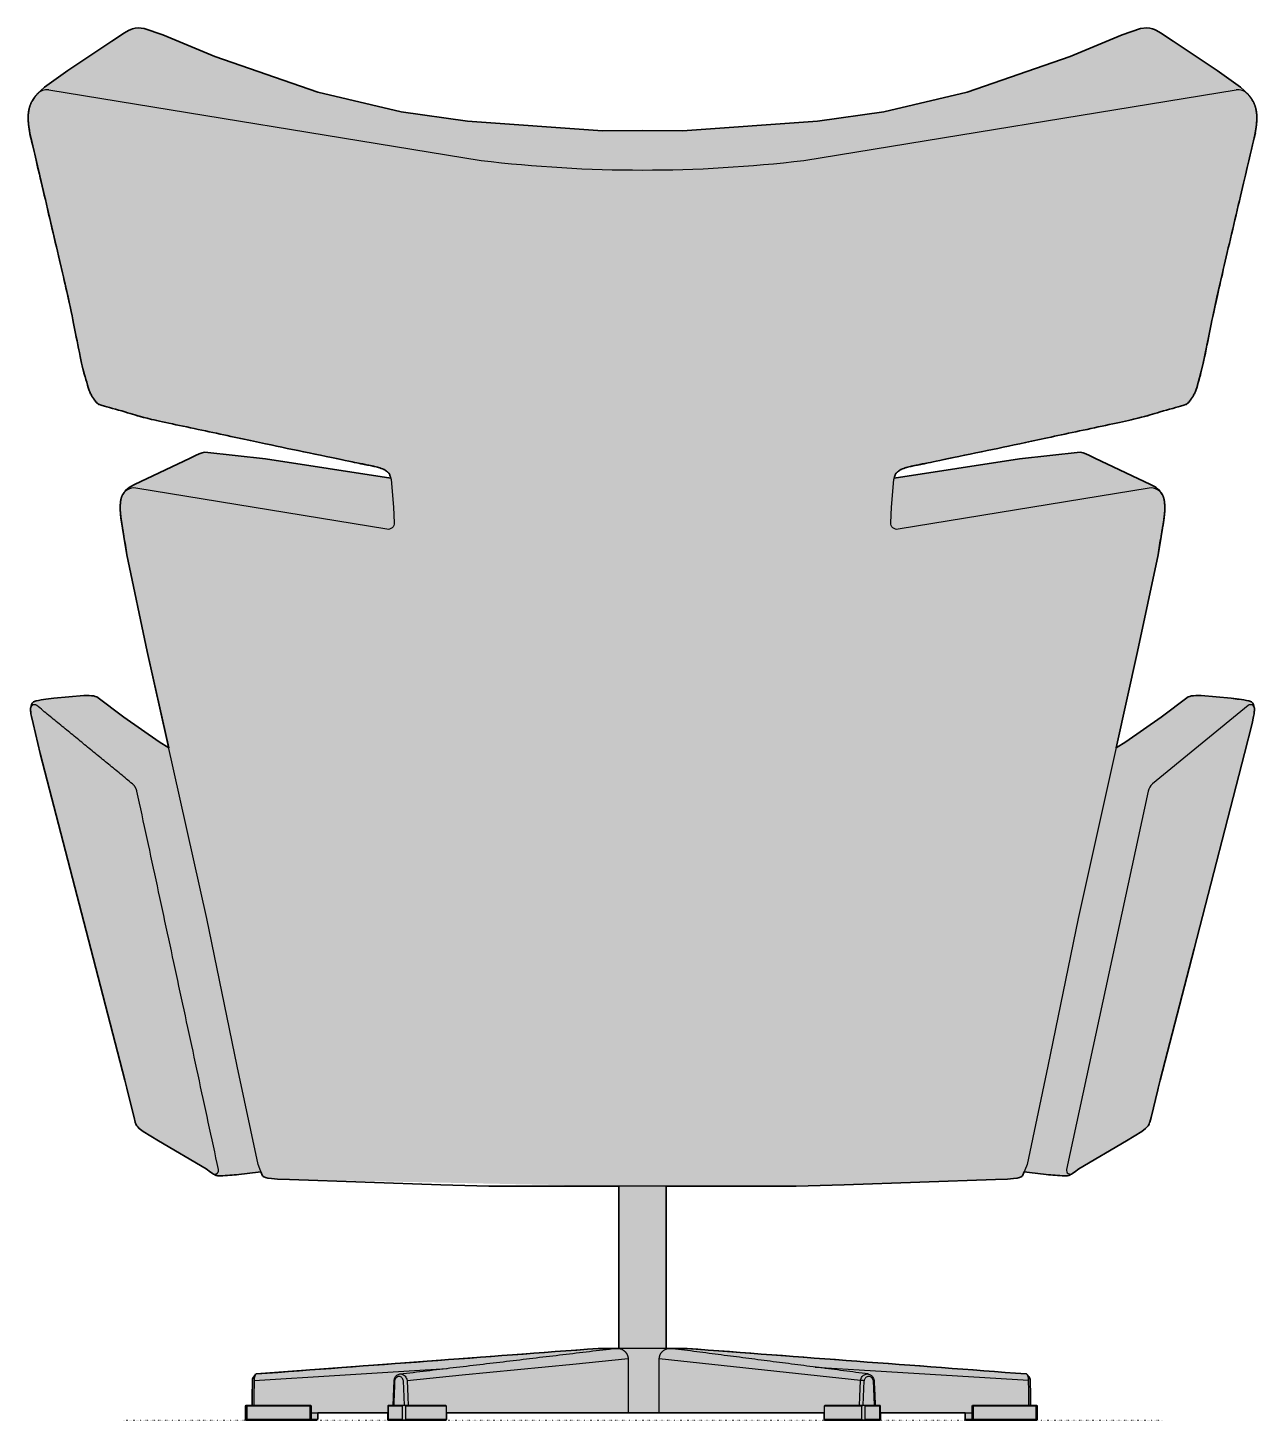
# Model space of a CAD drawing. Header units: millimetres. Extents: x -75 to 2098, y -1378 to 1089.
# Drawn here: x -75 to 887, y -1378 to -289 of the extents above; entities that cross this region are included whole.
import ezdxf

# ---------------------------------------------------------------- set-up
doc = ezdxf.new("R2010")
doc.units = ezdxf.units.MM
doc.linetypes.add('Dots', pattern=[1, 0, -1])
doc.layers.add('Blocks', color=7, linetype='Continuous')
doc.layers.add('Blocks$Fill', color=7, linetype='Continuous', true_color=0xffffff)
for name, color, linetype, lineweight, true_color in [('Blocks$Inner', 7, 'Continuous', 25, 0x007f00), ('Blocks$Outline', 7, 'Continuous', 35, 0xff3f3f), ('Groud', 7, 'Dots', 25, 0x243775)]:
    doc.layers.add(name, color=color, linetype=linetype, lineweight=lineweight, true_color=true_color)

# ---------------------------------------------------------------- blocks, each defined once
blk = doc.blocks.new('Oksen Lounge Chair Back')
at = {"layer": 'Blocks$Fill'}
blk.add_hatch(color=256, dxfattribs=at).paths.add_polyline_path([(152.1, 5.7), (152.1, 0.7), (151.4, 0), (95.9, 0), (95.5, 0.7), (95.5, 10.9), (95.9, 11.6), (100.7, 11.6), (101, 30.8), (101.1, 32), (101.3, 33), (101.7, 33.7), (101.8, 33.9), (102, 34.2), (102.2, 34.4), (103.4, 35.9), (103.4, 35.9), (103.5, 35.9), (103.5, 35.9), (103.5, 36), (103.5, 36), (103.5, 36), (103.6, 36), (103.6, 36), (103.6, 36), (103.6, 36.1), (103.6, 36.1), (103.6, 36.1), (103.7, 36.1), (103.7, 36.1), (103.7, 36.1), (103.7, 36.1), (103.7, 36.1), (103.8, 36.1), (103.8, 36.2), (103.8, 36.2), (103.8, 36.2), (103.8, 36.2), (103.8, 36.2), (103.9, 36.2), (103.9, 36.2), (103.9, 36.2), (103.9, 36.2), (103.9, 36.2), (104, 36.2), (104, 36.2), (104, 36.2), (371.3, 56.1), (385.4, 56.1), (387.1, 56.1), (387.2, 56.1), (387.4, 56.1), (387.6, 56), (387.6, 183), (129.9, 188.3), (115.9, 189), (113.1, 189.3), (111.2, 189.8), (109.8, 190.4), (109.4, 190.7), (108.8, 191.3), (107.6, 194.2), (90.3, 192.2), (83.2, 191.6), (79.7, 191.3), (77.9, 191.2), (76.1, 191.2), (75.4, 191.2), (75, 191.2), (74.6, 191.2), (74.2, 191.2), (74, 191.2), (73.8, 191.3), (73.7, 191.3), (73.5, 191.3), (73.3, 191.4), (73.1, 191.4), (73, 191.4), (72.9, 191.5), (72.8, 191.5), (72.6, 191.5), (72.5, 191.6), (72.3, 191.6), (72.1, 191.7), (71.9, 191.8), (71.7, 191.9), (71.5, 192), (71.4, 192.1), (71.2, 192.2), (70.8, 192.4), (70.5, 192.6), (69.8, 193), (64.7, 196.6), (15.4, 225.8), (12.4, 228.1), (11.2, 229.5), (10.6, 230.2), (10.1, 231), (9.7, 231.8), (9.3, 232.8), (9.2, 233.2), (8.3, 236.9), (-70.7, 545), (-71.9, 550.5), (-72.3, 552.7), (-72.5, 554.1), (-72.6, 555), (-72.6, 556.6), (-72.6, 556.9), (-72.6, 557), (-72.6, 557.1), (-72.6, 557.2), (-72.6, 557.3), (-72.5, 557.4), (-72.5, 557.5), (-72.5, 557.6), (-72.5, 557.7), (-72.2, 558.8), (-72.1, 559.1), (-72.1, 559.4), (-72, 559.6), (-71.9, 559.9), (-71.8, 560), (-71.8, 560.1), (-71.7, 560.3), (-71.7, 560.4), (-71.6, 560.5), (-71.6, 560.6), (-71.5, 560.7), (-71.4, 560.9), (-71.4, 561), (-71.3, 561.1), (-71.2, 561.1), (-71.2, 561.2), (-71.2, 561.2), (-71.1, 561.3), (-71.1, 561.3), (-71, 561.4), (-71, 561.4), (-71, 561.5), (-70.9, 561.5), (-70.9, 561.5), (-70.8, 561.6), (-70.8, 561.6), (-70.7, 561.7), (-70.7, 561.7), (-70.6, 561.8), (-70.5, 561.8), (-70.4, 561.9), (-70.4, 561.9), (-70.3, 562), (-70.2, 562), (-70.2, 562.1), (-70.1, 562.1), (-70, 562.1), (-69.9, 562.2), (-69.8, 562.2), (-69.6, 562.3), (-69.4, 562.4), (-69.3, 562.4), (-69.1, 562.5), (-68.9, 562.6), (-68.6, 562.7), (-68.2, 562.8), (-67.3, 563), (-66.3, 563.2), (-65.4, 563.4), (-64.4, 563.5), (-60.7, 564), (-30.9, 566.9), (-26.7, 566.9), (-25, 566.8), (-23.4, 566.6), (-22.7, 566.5), (-22.1, 566.3), (-20.7, 566), (0.4, 550), (27.9, 530.8), (35.5, 526.1), (2.7, 676.9), (0.4, 691.4), (-1.4, 702.3), (-1.9, 705.9), (-2.1, 707.6), (-2.3, 709.2), (-2.4, 710.8), (-2.5, 712.4), (-2.5, 713.3), (-2.5, 714.1), (-2.5, 714.9), (-2.5, 715.7), (-2.4, 716.5), (-2.4, 717.3), (-2.3, 718.1), (-2.2, 718.9), (-2.1, 719.4), (-2, 719.9), (-1.9, 720.4), (-1.8, 720.8), (-1.7, 721.3), (-1.5, 721.8), (-1.4, 722.3), (-1.2, 722.7), (-1.1, 723), (-1, 723.2), (-0.9, 723.5), (-0.8, 723.8), (-0.7, 724), (-0.5, 724.3), (-0.4, 724.6), (-0.2, 724.8), (0, 725.1), (0.2, 725.3), (0.3, 725.6), (0.5, 725.8), (0.7, 726), (1, 726.3), (1.2, 726.5), (1.4, 726.7), (1.9, 727.6), (3.1, 728.6), (4.4, 729.6), (5.7, 730.4), (8.7, 732), (52.2, 752.7), (59.4, 756), (61.5, 756.8), (62.6, 757.1), (63.8, 757.4), (111.2, 752.2), (209.2, 737), (208.2, 740.1), (207.6, 740.9), (206.6, 741.9), (204.7, 743.3), (202.6, 744.4), (197.1, 746), (190.2, 747.4), (20.7, 783.3), (-19.1, 794.6), (-21.3, 796.5), (-24.6, 800.8), (-27.3, 806.8), (-32.4, 825.6), (-43.2, 878.7), (-72.8, 1004.9), (-73.5, 1008.9), (-73.8, 1010.9), (-74.1, 1012.9), (-74.3, 1014.9), (-74.4, 1015.9), (-74.5, 1016.9), (-74.5, 1017.9), (-74.5, 1018.9), (-74.5, 1019.9), (-74.4, 1020.9), (-74.4, 1021.9), (-74.3, 1022.8), (-74.2, 1023.7), (-74, 1024.6), (-73.9, 1025.1), (-73.8, 1025.5), (-73.7, 1026), (-73.6, 1026.5), (-73.5, 1026.9), (-73.4, 1027.4), (-73.2, 1027.8), (-73.1, 1028.2), (-72.9, 1028.8), (-72.6, 1029.4), (-72.4, 1030), (-72.1, 1030.6), (-71.9, 1031.1), (-71.6, 1031.7), (-71.3, 1032.2), (-71, 1032.8), (-70.6, 1033.4), (-70.2, 1034), (-69.8, 1034.6), (-69.3, 1035.2), (-68.9, 1035.7), (-68.5, 1036.3), (-68, 1036.8), (-67.5, 1037.3), (-67.1, 1037.8), (-66.9, 1037.9), (-66.8, 1038.1), (-66.6, 1038.2), (-64.8, 1040), (-61.6, 1042.8), (-43.5, 1055.8), (-9, 1078.9), (0.9, 1085.4), (3.9, 1087.1), (5.7, 1088), (7.1, 1088.5), (8.2, 1088.9), (9.3, 1089.1), (11.5, 1089.3), (16.3, 1088.7), (30.8, 1083.9), (71.5, 1067), (152.2, 1038.9), (217.4, 1023.6), (269.2, 1016.2), (374.7, 1008.7), (406.1, 1009), (437.5, 1008.7), (542.9, 1016.2), (594.8, 1023.6), (660, 1038.9), (740.6, 1067), (781.4, 1083.9), (795.8, 1088.7), (800.7, 1089.3), (802.9, 1089.1), (804, 1088.9), (805.1, 1088.5), (806.5, 1088), (808.3, 1087.1), (811.2, 1085.4), (821.2, 1078.9), (855.7, 1055.8), (873.8, 1042.8), (877, 1040), (878.8, 1038.2), (879, 1038.1), (879.1, 1037.9), (879.3, 1037.8), (879.7, 1037.3), (880.2, 1036.8), (880.6, 1036.3), (881.1, 1035.7), (881.5, 1035.2), (882, 1034.6), (882.4, 1034), (882.8, 1033.4), (883.1, 1032.8), (883.5, 1032.2), (883.8, 1031.7), (884, 1031.1), (884.3, 1030.6), (884.6, 1030), (884.8, 1029.4), (885.1, 1028.8), (885.3, 1028.2), (885.4, 1027.8), (885.6, 1027.4), (885.7, 1026.9), (885.8, 1026.5), (885.9, 1026), (886, 1025.5), (886.1, 1025.1), (886.2, 1024.6), (886.4, 1023.7), (886.5, 1022.8), (886.6, 1021.9), (886.6, 1020.9), (886.7, 1019.9), (886.7, 1018.9), (886.7, 1017.9), (886.6, 1016.9), (886.6, 1015.9), (886.5, 1014.9), (886.3, 1012.9), (886, 1010.9), (885, 1004.9), (855.4, 878.7), (844.5, 825.6), (839.5, 806.8), (836.8, 800.8), (833.5, 796.5), (831.3, 794.6), (791.5, 783.3), (698, 763.2), (615.1, 746), (609.6, 744.4), (607.5, 743.3), (605.6, 741.9), (604.6, 740.9), (604, 740.1), (603, 737), (701, 752.2), (748.4, 757.4), (749.6, 757.1), (750.7, 756.8), (752.8, 756), (755.7, 754.7), (803.5, 732), (806.5, 730.4), (807.8, 729.6), (809.1, 728.6), (810.3, 727.6), (810.8, 726.7), (811, 726.5), (811.2, 726.3), (811.4, 726), (811.6, 725.8), (811.8, 725.6), (812, 725.3), (812.2, 725.1), (812.4, 724.8), (812.5, 724.6), (812.7, 724.3), (812.8, 724), (813, 723.8), (813.1, 723.5), (813.2, 723.2), (813.3, 723), (813.4, 722.7), (813.6, 722.3), (813.7, 721.8), (813.9, 721.3), (814, 720.8), (814.1, 720.4), (814.2, 719.9), (814.3, 719.4), (814.3, 718.9), (814.5, 718.1), (814.5, 717.3), (814.6, 716.5), (814.7, 715.7), (814.7, 714.9), (814.7, 714.1), (814.7, 713.3), (814.7, 712.4), (814.6, 710.8), (814.5, 709.2), (814.3, 707.6), (814.1, 705.9), (813.6, 702.3), (811.8, 691.4), (809.5, 676.9), (793.4, 601.3), (776.7, 526.1), (784.3, 530.8), (811.8, 550), (832.9, 566), (834.2, 566.3), (834.9, 566.5), (835.6, 566.6), (837.1, 566.8), (838.9, 566.9), (843.1, 566.9), (866.5, 564.8), (872.9, 564), (876.6, 563.5), (877.6, 563.4), (878.5, 563.2), (879.5, 563), (880.4, 562.8), (880.8, 562.7), (881.1, 562.6), (881.3, 562.5), (881.5, 562.4), (881.6, 562.4), (881.8, 562.3), (882, 562.2), (882.1, 562.2), (882.2, 562.1), (882.3, 562.1), (882.3, 562.1), (882.4, 562), (882.5, 562), (882.6, 561.9), (882.6, 561.9), (882.7, 561.8), (882.8, 561.8), (882.8, 561.7), (882.9, 561.7), (883, 561.6), (883, 561.6), (883.1, 561.5), (883.1, 561.5), (883.1, 561.5), (883.2, 561.4), (883.2, 561.4), (883.3, 561.3), (883.3, 561.3), (883.4, 561.2), (883.4, 561.2), (883.4, 561.1), (883.5, 561.1), (883.5, 561), (883.6, 560.9), (883.7, 560.7), (883.7, 560.6), (883.8, 560.5), (883.9, 560.4), (883.9, 560.3), (884, 560.1), (884, 560), (884.1, 559.9), (884.2, 559.6), (884.2, 559.4), (884.3, 559.1), (884.4, 558.8), (884.6, 557.7), (884.7, 557.6), (884.7, 557.5), (884.7, 557.4), (884.7, 557.3), (884.8, 557.2), (884.8, 557.1), (884.8, 557), (884.8, 556.9), (884.8, 556.5), (884.8, 556.1), (884.8, 555.7), (884.7, 555.3), (884.7, 554.7), (884.6, 554), (884.5, 552.7), (884.1, 550.5), (882.9, 545), (877.1, 521.7), (803, 233.2), (802.8, 232.8), (802.5, 231.8), (802.1, 231), (801.6, 230.2), (801, 229.5), (799.7, 228.1), (796.7, 225.8), (784.8, 218.6), (747.5, 196.6), (742.4, 193), (741.7, 192.6), (741.4, 192.4), (741, 192.2), (740.8, 192.1), (740.6, 192), (740.5, 191.9), (740.3, 191.8), (740.1, 191.7), (739.9, 191.6), (739.7, 191.6), (739.5, 191.5), (739.4, 191.5), (739.3, 191.5), (739.2, 191.4), (739.1, 191.4), (738.9, 191.4), (738.7, 191.3), (738.5, 191.3), (738.3, 191.3), (738.1, 191.2), (738, 191.2), (737.6, 191.2), (737.2, 191.2), (736.8, 191.2), (736.1, 191.2), (734.3, 191.2), (732.5, 191.3), (729, 191.6), (721.9, 192.2), (704.6, 194.2), (703.4, 191.3), (702.8, 190.7), (702.4, 190.4), (701, 189.8), (699.1, 189.3), (696.3, 189), (691.6, 188.7), (563.9, 184.2), (424.6, 183), (424.6, 56.1), (426.8, 56.1), (429, 56.1), (429, 56.1), (441, 56.1), (706.3, 36.2), (706.4, 36.2), (706.4, 36.2), (706.4, 36.2), (706.4, 36.2), (706.4, 36.2), (706.4, 36.2), (706.5, 36.2), (706.5, 36.2), (706.5, 36.2), (706.5, 36.2), (706.5, 36.2), (706.5, 36.2), (706.5, 36.2), (706.5, 36.2), (706.5, 36.2), (706.6, 36.2), (706.6, 36.2), (706.6, 36.2), (706.6, 36.1), (706.6, 36.1), (706.7, 36.1), (706.7, 36.1), (706.7, 36.1), (706.7, 36.1), (706.7, 36.1), (706.8, 36), (706.8, 36), (706.8, 36), (706.9, 36), (706.9, 35.9), (706.9, 35.9), (706.9, 35.9), (707, 35.8), (707, 35.8), (708.6, 34), (708.6, 33.9), (708.6, 33.9), (708.6, 33.9), (708.7, 33.8), (708.7, 33.8), (708.7, 33.7), (708.7, 33.7), (708.8, 33.7), (708.8, 33.6), (708.8, 33.6), (708.8, 33.5), (708.9, 33.5), (708.9, 33.3), (708.9, 33.2), (709, 33.1), (709, 33), (709.1, 32.8), (709.1, 32.7), (709.2, 32.5), (709.2, 32.3), (709.2, 32.1), (709.3, 31.8), (709.3, 31.6), (709.4, 31.3), (709.4, 30.8), (709.6, 18.3), (709.7, 11.6), (714.5, 11.6), (714.9, 10.9), (714.9, 0.7), (714.5, 0), (659, 0), (658.4, 0.7), (658.4, 5.7), (592.2, 5.7), (592.2, 0.7), (592, 0), (548.7, 0), (548.1, 0.7), (548.1, 5.7), (419.2, 5.8), (394.8, 5.8), (252.8, 5.7), (252.8, 0.7), (252.2, 0), (207.1, 0), (206.9, 0.7), (206.9, 5.7)], flags=0)
at = {"layer": 'Blocks$Inner'}
for p, q in [((280, 985.3), (-58.3, 1040.6)), ((870.5, 1040.6), (532.2, 985.3)), ((206.1, 697), (9.8, 729.2)), ((802.4, 729.2), (606.1, 697)), ((879.9, 559.1), (805.1, 497.8)), ((801.6, 492.1), (737.8, 196.1)), ((424.6, 183), (424.6, 56.1)), ((147.3, 10.9), (96.8, 10.9)), ((207.4, 0.7), (207.4, 10.9)), ((218.1, 10.9), (218.1, 0.7)), ((220.9, 0.7), (220.9, 10.9)), ((577.6, 0.7), (577.6, 10.9)), ((580.4, 0.7), (580.4, 10.9)), ((713.7, 10.9), (663.5, 10.9)), ((96.8, 0.7), (152.1, 0.7)), ((658.4, 0.7), (713.7, 0.7))]:
    blk.add_line(p, q, dxfattribs=at)
for points in [[(879.7, 1037.3), (877, 1040), (873.8, 1042.8), (855.7, 1055.8), (821.2, 1078.9), (811.2, 1085.4), (808.3, 1087.1), (806.5, 1088), (805.1, 1088.5), (804, 1088.9), (802.9, 1089.1), (800.7, 1089.3), (795.8, 1088.7), (781.4, 1083.9), (740.6, 1067), (660, 1038.9), (594.8, 1023.6), (542.9, 1016.2), (437.5, 1008.7), (406.1, 1009), (374.7, 1008.7), (269.2, 1016.2), (217.4, 1023.6), (152.2, 1038.9), (71.5, 1067), (30.8, 1083.9), (16.3, 1088.7), (11.5, 1089.3), (9.3, 1089.1), (8.2, 1088.9), (7.1, 1088.5), (5.7, 1088), (3.9, 1087.1), (0.9, 1085.4), (-9, 1078.9), (-43.5, 1055.8), (-61.6, 1042.8), (-64.8, 1040), (-67.5, 1037.3)], [(-72.8, 1004.9), (-43.2, 878.7), (-32.4, 825.6), (-27.3, 806.8), (-24.6, 800.8), (-21.3, 796.5), (-19.1, 794.6), (20.7, 783.3), (114.2, 763.2), (186.4, 748.2), (186.7, 748.2), (190.2, 747.4), (197.1, 746), (202.6, 744.4), (204.7, 743.3), (206.6, 741.9), (207.6, 740.9), (208.2, 740.1), (209.5, 736), (211.3, 714.4), (211.9, 702.1)], [(600.3, 702.1), (600.8, 714.4), (602.7, 736), (604, 740.1), (604.6, 740.9), (605.6, 741.9), (607.5, 743.3), (609.6, 744.4), (615.1, 746), (622, 747.4), (625.5, 748.2), (625.8, 748.2), (698, 763.2), (791.5, 783.3), (831.3, 794.6), (833.5, 796.5), (836.8, 800.8), (839.5, 806.8), (844.5, 825.6), (855.4, 878.7), (885, 1004.9)], [(209.3, 737), (111.2, 752.2), (63.8, 757.4), (62.6, 757.1), (61.5, 756.8), (59.4, 756), (56.5, 754.7), (52.8, 752.9), (52.2, 752.7), (8.7, 732), (5.7, 730.4), (4.4, 729.6), (3.1, 728.6), (1.9, 727.6), (1.4, 726.7)], [(602.9, 737), (701, 752.2), (748.4, 757.4), (749.6, 757.1), (750.7, 756.8), (752.8, 756), (755.7, 754.7), (759.4, 752.9), (760, 752.7), (803.5, 732), (806.5, 730.4), (807.8, 729.6), (809.1, 728.6), (810.3, 727.6), (810.8, 726.7)], [(814.1, 705.9), (809.5, 676.9), (793.4, 601.3), (746.9, 392.4), (723.2, 276.9), (706.9, 200.1), (703.4, 191.3), (702.8, 190.7), (702.4, 190.4), (701, 189.8), (699.1, 189.3), (696.3, 189), (691.6, 188.7), (682.3, 188.3), (563.9, 184.2), (526.4, 183.2), (446.5, 183), (406.1, 183), (365.7, 183), (285.8, 183.2), (248.3, 184.2), (129.9, 188.3), (120.6, 188.7), (115.9, 189), (113.1, 189.3), (111.2, 189.8), (109.8, 190.4), (109.4, 190.7), (108.8, 191.3), (105.3, 200.1), (89, 276.9), (65.3, 392.4), (18.7, 601.3), (2.7, 676.9), (-1.9, 705.9)], [(35.5, 526.1), (27.9, 530.8), (0.4, 550), (-20.7, 566), (-22.1, 566.3), (-22.7, 566.5), (-23.4, 566.6), (-25, 566.8), (-26.7, 566.9), (-30.9, 566.9), (-54.3, 564.8), (-60.7, 564)], [(776.7, 526.1), (784.3, 530.8), (811.8, 550), (832.9, 566), (834.2, 566.3), (834.9, 566.5), (835.6, 566.6), (837.1, 566.8), (838.9, 566.9), (843.1, 566.9), (866.5, 564.8), (872.9, 564)], [(-72.6, 555), (-72.5, 554.1), (-72.3, 552.7), (-71.9, 550.5), (-70.7, 545), (-65, 521.7), (-25.4, 368.7), (1.1, 265.9), (2.6, 259.8), (3, 258.4), (8.3, 236.9), (9.2, 233.2), (9.3, 232.8), (9.7, 231.8), (10.1, 231), (10.6, 230.2), (11.2, 229.5), (12.4, 228.1), (15.4, 225.8), (27.4, 218.6), (64.7, 196.6)], [(747.5, 196.6), (784.8, 218.6), (796.7, 225.8), (799.7, 228.1), (801, 229.5), (801.6, 230.2), (802.1, 231), (802.5, 231.8), (802.8, 232.8), (803, 233.2), (803.9, 236.9), (809.2, 258.4), (809.5, 259.8), (811.1, 265.9), (837.6, 368.7), (877.1, 521.7), (882.9, 545), (884.1, 550.5), (884.5, 552.7)], [(107.6, 194.2), (90.3, 192.2), (83.2, 191.6)], [(704.6, 194.2), (721.9, 192.2), (729, 191.6)], [(426.8, 56.1), (416.3, 56.1), (387.6, 56), (387.6, 183)], [(385.4, 56.1), (371.3, 56.1), (104, 36.2)], [(385.4, 56.1), (387.2, 56.1)], [(426.8, 56.1), (428.7, 56.1), (429, 56.1)], [(429, 56.1), (441, 56.1), (706.4, 36.2)], [(221.9, 31.1), (265.1, 35.4), (308.4, 39.6), (351.6, 43.9), (394.8, 48.2)], [(394.8, 48.1), (394.8, 5.8), (419.2, 5.8), (419.2, 48.1)], [(575.9, 11.6), (576.1, 18.4), (576.6, 31.1), (419.2, 48.1)], [(100.7, 11.6), (100.8, 18.2), (101, 30.8), (101.1, 32), (101.3, 33), (101.7, 33.7), (101.8, 33.9), (102, 34.2), (102.2, 34.4), (102.3, 34.6), (102.5, 34.7), (102.6, 34.9), (102.8, 35.1), (103, 35.4), (103.2, 35.6), (103.4, 35.9)], [(102.3, 31.1), (169.2, 35.3), (236, 39.5), (253.3, 40.5)], [(216.3, 34.2), (214.9, 34.1), (213.7, 33.5), (212.7, 32.4), (212.2, 30.9)], [(541.2, 41.5), (575.6, 39.4), (708.1, 31.2)], [(708.6, 34), (708.4, 34.1), (708.3, 34.2), (708.2, 34.4), (708.1, 34.5), (707.9, 34.7), (707.8, 34.9), (707.6, 35.1), (707.4, 35.3), (707.2, 35.6), (707, 35.8)], [(102.3, 31.1), (102.1, 18.4), (102, 11.6)], [(211.1, 11.6), (211.3, 18.4), (211.8, 31.1)], [(219.9, 11.6), (219.7, 18.2), (219.1, 30.8)], [(221.9, 31.1), (222.4, 18.4), (222.7, 11.6)], [(578.6, 11.6), (578.9, 18.3), (579.4, 30.9)], [(587.6, 11.6), (587.3, 18.2), (586.7, 30.8)], [(709.4, 30.8), (709.6, 18.3), (709.7, 11.6)], [(146.7, 11.6), (95.9, 11.6), (95.5, 10.9), (95.5, 0.7), (95.9, 0), (151.4, 0), (152.1, 0.7), (152.1, 5.7)], [(96.3, 0), (96.8, 0.7), (96.8, 10.9), (96.3, 11.6)], [(219.1, 11.6), (218.1, 10.9), (207.4, 10.9), (207.2, 11.6)], [(252.8, 10.9), (220.9, 10.9), (219.9, 11.6)], [(578.6, 11.6), (577.6, 10.9), (548.1, 10.9)], [(591.6, 10.9), (580.4, 10.9), (579.4, 11.6)], [(591.8, 11.6), (591.6, 10.9), (591.6, 0.7)], [(658.4, 5.7), (658.4, 0.7), (659, 0), (714.5, 0), (714.9, 0.7), (714.9, 10.9), (714.5, 11.6), (664.2, 11.6)], [(714.1, 11.6), (713.7, 10.9), (713.7, 0.7), (714.1, 0)], [(147.3, 5.7), (206.9, 5.7)], [(207.2, 0), (207.4, 0.7), (218.1, 0.7), (219.1, 0)], [(219.9, 0), (220.9, 0.7), (252.8, 0.7)], [(548.1, 0.7), (577.6, 0.7), (578.6, 0)], [(579.4, 0), (580.4, 0.7), (591.6, 0.7), (591.8, 0)], [(592.2, 5.7), (663.6, 5.7)]]:
    blk.add_lwpolyline(points, dxfattribs=at)
for points in [[(146.3, 0), (146.1, 0.7), (146.1, 10.9), (146.3, 11.6), (147, 10.9), (147, 0.7)], [(252.2, 0), (252.8, 0.7), (252.8, 10.9), (252.2, 11.6), (207.1, 11.6), (206.9, 10.9), (206.9, 0.7), (207.1, 0)], [(548.1, 0.7), (548.7, 0), (592, 0), (592.2, 0.7), (592.2, 10.9), (592, 11.6), (548.7, 11.6), (548.1, 10.9)], [(664.8, 0.7), (664.6, 0), (663.9, 0.7), (663.9, 10.9), (664.6, 11.6), (664.8, 10.9)]]:
    blk.add_lwpolyline(points, close=True, dxfattribs=at)
for centre, radius, start, end in [((-60, 1030.8), 10, 80.7046, 136.4694), ((872.1, 1030.8), 10, 43.5306, 99.2954), ((8.2, 719.3), 10, 80.6736, 160.2036), ((804, 719.3), 10, 19.7964, 99.3264), ((881.8, 556.8), 3, 1.5765, 129.3457), ((811.4, 490), 10, 129.324, 167.8278), ((740.7, 195.5), 3, 167.8278, 304.1731)]:
    blk.add_arc(centre, radius, start, end, dxfattribs=at)
at = {"layer": 'Blocks$Inner', "extrusion": (0, 0, -1)}
for centre, radius, start, end in [((-406.1, 2040.4), 1062.6, 263.1827, 276.8173), ((-206.9, 701.9), 5, 177.5183, 279.3264), ((-605.3, 701.9), 5, 260.6736, 2.4817)]:
    blk.add_arc(centre, radius, start, end, dxfattribs=at)
at = {"layer": 'Blocks$Inner'}
for points, knots in [([(-67.2, 1037.7), (-67.3, 1037.6), (-68.7, 1036.1), (-71, 1033.1), (-73.6, 1027.6), (-75.2, 1018), (-73.8, 1010.3), (-72.8, 1004.9)], [1315.827083, 1315.827083, 1315.827083, 1315.827083, 1316.253312, 1321.967933, 1326.998038, 1334.43506, 1350.510068, 1350.510068, 1350.510068, 1350.510068]), ([(885, 1004.9), (886, 1010.3), (887.4, 1018), (885.8, 1027.6), (883.2, 1033.1), (880.9, 1036.1), (879.5, 1037.6), (879.4, 1037.7)], [323.199178, 323.199178, 323.199178, 323.199178, 339.274185, 346.711207, 351.741312, 357.455934, 357.882162, 357.882162, 357.882162, 357.882162]), ([(-1.2, 722.7), (-1.7, 721.5), (-2.9, 715.9), (-2.1, 705.3), (0.4, 691.5), (2, 681.8), (2.7, 676.9)], [1627.44063, 1627.44063, 1627.44063, 1627.44063, 1631.326444, 1644.308463, 1659.008854, 1673.709245, 1673.709245, 1673.709245, 1673.709245]), ([(809.5, 676.9), (810.2, 681.8), (811.7, 691.5), (814.3, 705.3), (815.1, 715.9), (813.9, 721.5), (813.4, 722.7)], [0, 0, 0, 0, 14.700391, 29.400782, 42.382801, 46.268615, 46.268615, 46.268615, 46.268615]), ([(-54.3, 564.8), (-56.5, 564.5), (-61.1, 563.9), (-66.6, 563.3), (-71.6, 561.7), (-72.1, 559.2), (-72.5, 557.7)], [0, 0, 0, 0, 6.388849, 14.043737, 16.817334, 21.127633, 21.127633, 21.127633, 21.127633]), ([(866.5, 564.8), (868.7, 564.5), (873.3, 563.9), (878.7, 563.3), (883.8, 561.7), (884.3, 559.2), (884.6, 557.7)], [0, 0, 0, 0, 6.388849, 14.043737, 16.817334, 21.127633, 21.127633, 21.127633, 21.127633]), ([(884.5, 552.7), (884.6, 553.6), (884.8, 555), (884.8, 556.3), (884.8, 556.9)], [0, 0, 0, 0, 2.579478, 4.138291, 4.138291, 4.138291, 4.138291]), ([(64.7, 196.6), (66.2, 195.5), (67.9, 194.3), (69.7, 193.1), (69.8, 193)], [20, 20, 20, 20, 25.70072, 26.211609, 26.211609, 26.211609, 26.211609]), ([(742.4, 193), (742.5, 193.1), (744.3, 194.3), (745.9, 195.5), (747.5, 196.6)], [424.260408, 424.260408, 424.260408, 424.260408, 424.771296, 430.472017, 430.472017, 430.472017, 430.472017]), ([(83.2, 191.6), (80.9, 191.4), (77.5, 191.1), (73.9, 191.2), (71.8, 191.7), (70.7, 192.4), (69.8, 193)], [0, 0, 0, 0, 7.10793, 10.131907, 10.608901, 13.826367, 13.826367, 13.826367, 13.826367]), ([(729, 191.6), (731.3, 191.4), (734.7, 191.1), (738.3, 191.2), (740.4, 191.7), (741.5, 192.4), (742.4, 193)], [0, 0, 0, 0, 7.10793, 10.131907, 10.608901, 13.826367, 13.826367, 13.826367, 13.826367]), ([(387.1, 56.1), (387.6, 56.1), (388.4, 56), (389.2, 55.7), (389.9, 55.5)], [0, 0, 0, 0, 0.1428571, 0.2064536, 0.2064536, 0.2064536, 0.2064536]), ([(389.9, 55.5), (390, 55.4), (390.2, 55.3), (390.6, 55.1), (391, 54.9), (391.3, 54.6), (391.7, 54.3), (392, 54.1), (392.3, 53.8), (392.7, 53.4), (392.9, 53.1), (393.2, 52.7), (393.5, 52.4), (393.7, 52), (393.9, 51.6), (394.1, 51.2), (394.3, 50.8), (394.5, 50.3), (394.6, 49.7), (394.8, 49), (394.8, 48.4), (394.8, 48.1)], [0.2064536, 0.2064536, 0.2064536, 0.2064536, 0.2427362, 0.2784505, 0.3141648, 0.3498791, 0.3855934, 0.4213076, 0.4570219, 0.4927362, 0.5284505, 0.5641648, 0.5998791, 0.6355934, 0.6713077, 0.7070219, 0.7427362, 0.7784505, 0.8141648, 0.8855934, 0.9570219, 0.9570219, 0.9570219, 0.9570219]), ([(419.2, 48.1), (419.2, 48.4), (419.3, 49), (419.4, 49.7), (419.6, 50.3), (419.7, 50.8), (419.9, 51.2), (420.1, 51.6), (420.3, 52), (420.5, 52.4), (420.8, 52.7), (421.1, 53.1), (421.3, 53.4), (421.8, 53.9), (422.2, 54.2), (422.6, 54.6), (423.1, 54.9), (423.7, 55.3), (424.5, 55.6), (425.5, 56), (426.3, 56.1), (426.8, 56.1)], [86.478664, 86.478664, 86.478664, 86.478664, 86.550092, 86.621521, 86.657235, 86.69295, 86.728664, 86.764378, 86.800092, 86.835807, 86.871521, 86.907235, 86.94295, 86.978664, 87.050092, 87.085807, 87.121521, 87.19295, 87.264378, 87.335807, 87.478664, 87.478664, 87.478664, 87.478664]), ([(211.8, 31.1), (212.4, 33.2), (212.9, 34.1), (213.9, 35.2), (215.1, 35.9), (215.9, 36.2), (216.3, 36.2)], [2, 2, 2, 2, 2.1666667, 2.3333333, 2.5, 2.6539413, 2.6539413, 2.6539413, 2.6539413]), ([(219.1, 30.7), (219, 31.7), (218.3, 33), (217.1, 33.9), (216.5, 34.1), (216.3, 34.2)], [-1.210712, -1.210712, -1.210712, -1.210712, -0.9125026, -0.7600567, -0.683107, -0.683107, -0.683107, -0.683107]), ([(576.7, 31.2), (576.8, 31.7), (577.1, 32.8), (577.9, 34.1), (579, 35.2), (580.7, 36.2), (582.1, 36.3), (583, 36.1)], [1, 1, 1, 1, 1.166666, 1.333333, 1.5, 1.666667, 2, 2, 2, 2]), ([(583.7, 34.2), (583.5, 34.2), (583.1, 34.2), (582.2, 34.2), (581.1, 33.7), (580.2, 32.8), (579.7, 31.9), (579.4, 31.2), (579.4, 30.8)], [2.5232655, 2.5232655, 2.5232655, 2.5232655, 2.6002944, 2.6775521, 2.8530551, 2.9811196, 3.088671, 3.2059024, 3.2059024, 3.2059024, 3.2059024]), ([(586.3, 32), (586.2, 32.2), (585.8, 32.9), (585, 33.7), (584.1, 34.1), (583.7, 34.2)], [2.1308171, 2.1308171, 2.1308171, 2.1308171, 2.2179858, 2.3701391, 2.5232655, 2.5232655, 2.5232655, 2.5232655]), ([(707.5, 34.8), (707.4, 35.1), (707.2, 35.7), (706.7, 36.1), (706.5, 36.2), (706.3, 36.2)], [0.5018793, 0.5018793, 0.5018793, 0.5018793, 0.6666667, 0.8333333, 1, 1, 1, 1]), ([(708.5, 34), (708.6, 33.9), (708.8, 33.6), (709.2, 32.6), (709.3, 31.5), (709.4, 30.8)], [-0.4565964, -0.4565964, -0.4565964, -0.4565964, -0.3737762, -0.218534, -0.0076748, -0.0076748, -0.0076748, -0.0076748]), ([(212.2, 30.9), (212.1, 29.9), (212.1, 27.8), (211.8, 21.4), (211.6, 16), (211.5, 11.6)], [3.316893, 3.316893, 3.316893, 3.316893, 3.616426, 3.934959, 5.242067, 5.242067, 5.242067, 5.242067]), ([(587.3, 31.1), (587.5, 26.8), (587.8, 20.3), (588.1, 13.9), (588.2, 11.6)], [2.75, 2.75, 2.75, 2.75, 3.25, 3.5158373, 3.5158373, 3.5158373, 3.5158373]), ([(708.4, 11.6), (708.4, 13.9), (708.3, 20.4), (708.2, 26.9), (708.1, 31.2)], [0.2334671, 0.2334671, 0.2334671, 0.2334671, 0.5, 1, 1, 1, 1])]:
    blk.add_open_spline(points, degree=3, knots=knots, dxfattribs=at)
for points, weights, knots in [([(-67.7, 559.1), (-69.1, 560.3), (-70.8, 559.5), (-72.5, 558.7), (-72.6, 556.9)], [1, 0.848581239008, 1, 0.848581239008, 1], [439.643744, 439.643744, 439.643744, 442.988735, 442.988735, 446.333726, 446.333726, 446.333726]), ([(69.8, 193), (71.5, 191.9), (73.2, 193), (74.8, 194.1), (74.4, 196.1)], [1, 0.828194150296, 1, 0.828194150296, 1], [26.211609, 26.211609, 26.211609, 29.78112, 29.78112, 33.350631, 33.350631, 33.350631])]:
    blk.add_rational_spline(points, weights, degree=2, knots=knots, dxfattribs=at)
for points, degree in [([(-72.6, 556.9), (-72.6, 556.3), (-72.6, 555)], 2), ([(7.1, 497.8), (-67.7, 559.1)], 1), ([(74.4, 196.1), (10.6, 492.1)], 1), ([(216.3, 36.2), (382.9, 56)], 1), ([(382.9, 56), (383.3, 56), (385.4, 56.1)], 2), ([(429.4, 56), (429.2, 56), (428.8, 56.1)], 2), ([(429, 56.1), (429, 56.1), (429, 56.1), (429, 56.1)], 3), ([(582.6, 36.2), (429.4, 56)], 1), ([(103.7, 36.1), (103.5, 36), (103.2, 35.6), (102.7, 34.5), (102.4, 33), (102.3, 31.8), (102.3, 31.1)], 3), ([(104, 36.2), (103.9, 36.2), (103.8, 36.2), (103.7, 36.1)], 3), ([(216.4, 36.2), (216.8, 36.2), (217.3, 36.2), (217.7, 36.1)], 3), ([(217.7, 36.1), (218.2, 36), (219.2, 35.6), (220.4, 34.5), (221.4, 33), (221.8, 31.8), (221.9, 31.1)], 3), ([(583, 36.1), (583.5, 36), (584.5, 35.6), (585.9, 34.5), (586.5, 33.5), (587.3, 31.1)], 3), ([(707.8, 33.8), (707.7, 34.2), (707.6, 34.5), (707.5, 34.8)], 3), ([(708, 32.6), (708, 33), (707.9, 33.4), (707.8, 33.8)], 3), ([(579.4, 30.9), (578.9, 30.9), (578, 31), (577.1, 31.1), (576.7, 31.2)], 3), ([(586.7, 30.8), (586.7, 31.2), (586.5, 31.6), (586.3, 32)], 3), ([(708.1, 31.2), (708.1, 31.7), (708.1, 32.1), (708, 32.6)], 3), ([(252.8, 5.7), (394.8, 5.8)], 1), ([(419.2, 5.8), (548.1, 5.7)], 1)]:
    blk.add_open_spline(points, degree=degree, dxfattribs=at)
blk.add_rational_spline([(10.6, 492.1), (9.8, 495.5), (7.1, 497.8)], [1, 0.944078086642, 1], degree=2, dxfattribs=at)
at = {"layer": 'Blocks$Outline'}
for points in [[(-66.6, 1038.2), (-64.8, 1040), (-61.6, 1042.8), (-43.5, 1055.8), (-9, 1078.9), (0.9, 1085.4), (3.9, 1087.1), (5.7, 1088), (7.1, 1088.5), (8.2, 1088.9), (9.3, 1089.1), (11.5, 1089.3), (16.3, 1088.7), (30.8, 1083.9), (71.5, 1067), (152.2, 1038.9), (217.4, 1023.6), (269.2, 1016.2), (374.7, 1008.7), (406.1, 1009), (437.5, 1008.7), (542.9, 1016.2), (594.8, 1023.6), (660, 1038.9), (740.6, 1067), (781.4, 1083.9), (795.8, 1088.7), (800.7, 1089.3), (802.9, 1089.1), (804, 1088.9), (805.1, 1088.5), (806.5, 1088), (808.3, 1087.1), (811.2, 1085.4), (821.2, 1078.9), (855.7, 1055.8), (873.8, 1042.8), (877, 1040), (878.8, 1038.2)], [(1.4, 726.7), (1.9, 727.6), (3.1, 728.6), (4.4, 729.6), (5.7, 730.4), (8.7, 732), (52.2, 752.7), (52.8, 752.9), (56.5, 754.7), (59.4, 756), (61.5, 756.8), (62.6, 757.1), (63.8, 757.4), (111.2, 752.2), (209.2, 737)], [(603, 737), (701, 752.2), (748.4, 757.4), (749.6, 757.1), (750.7, 756.8), (752.8, 756), (755.7, 754.7), (759.4, 752.9), (760, 752.7), (803.5, 732), (806.5, 730.4), (807.8, 729.6), (809.1, 728.6), (810.3, 727.6), (810.8, 726.7)], [(35.5, 526.1), (18.7, 601.3), (2.7, 676.9), (0.4, 691.4)], [(811.8, 691.4), (809.5, 676.9), (793.4, 601.3), (776.7, 526.1)], [(-60.7, 564), (-54.3, 564.8), (-30.9, 566.9), (-26.7, 566.9), (-25, 566.8), (-23.4, 566.6), (-22.7, 566.5), (-22.1, 566.3), (-20.7, 566), (0.4, 550), (27.9, 530.8), (35.5, 526.1)], [(776.7, 526.1), (784.3, 530.8), (811.8, 550), (832.9, 566), (834.2, 566.3), (834.9, 566.5), (835.6, 566.6), (837.1, 566.8), (838.9, 566.9), (843.1, 566.9), (866.5, 564.8), (872.9, 564)], [(64.7, 196.6), (27.4, 218.6), (15.4, 225.8), (12.4, 228.1), (11.2, 229.5), (10.6, 230.2), (10.1, 231), (9.7, 231.8), (9.3, 232.8), (9.2, 233.2), (8.3, 236.9), (3, 258.4), (2.6, 259.8), (1.1, 265.9), (-25.4, 368.7), (-65, 521.7), (-70.7, 545), (-71.9, 550.5), (-72.3, 552.7), (-72.5, 554.1), (-72.6, 555)], [(884.5, 552.7), (884.1, 550.5), (882.9, 545), (877.1, 521.7), (837.6, 368.7), (811.1, 265.9), (809.5, 259.8), (809.2, 258.4), (803.9, 236.9), (803, 233.2), (802.8, 232.8), (802.5, 231.8), (802.1, 231), (801.6, 230.2), (801, 229.5), (799.7, 228.1), (796.7, 225.8), (784.8, 218.6), (747.5, 196.6)], [(387.6, 183), (365.7, 183), (285.8, 183.2), (248.3, 184.2), (129.9, 188.3), (120.6, 188.7), (115.9, 189), (113.1, 189.3), (111.2, 189.8), (109.8, 190.4), (109.4, 190.7), (108.8, 191.3), (107.6, 194.2)], [(704.6, 194.2), (703.4, 191.3), (702.8, 190.7), (702.4, 190.4), (701, 189.8), (699.1, 189.3), (696.3, 189), (691.6, 188.7), (682.3, 188.3), (563.9, 184.2), (526.4, 183.2), (446.5, 183), (424.6, 183)], [(387.6, 56), (387.6, 183)], [(424.6, 183), (424.6, 56.1)], [(385.4, 56.1), (387.1, 56.1)], [(424.6, 56.1), (426.8, 56.1)], [(100.7, 11.6), (100.8, 18.2), (101, 30.8), (101.1, 32), (101.3, 33), (101.7, 33.7), (101.8, 33.9), (102, 34.2), (102.2, 34.4), (102.3, 34.6), (102.5, 34.7), (102.6, 34.9), (102.8, 35.1), (103, 35.4), (103.2, 35.6), (103.4, 35.9)], [(707, 35.8), (707.2, 35.6), (707.4, 35.3), (707.6, 35.1), (707.8, 34.9), (707.9, 34.7), (708.1, 34.5), (708.2, 34.4), (708.3, 34.2), (708.4, 34.1), (708.6, 34)], [(152.1, 5.7), (152.1, 0.7), (151.4, 0), (95.9, 0), (95.5, 0.7), (95.5, 10.9), (95.9, 11.6), (100.7, 11.6)], [(709.7, 11.6), (714.5, 11.6), (714.9, 10.9), (714.9, 0.7), (714.5, 0), (659, 0), (658.4, 0.7), (658.4, 5.7)], [(206.9, 5.7), (152.1, 5.7)], [(252.2, 0), (207.1, 0), (206.9, 0.7), (206.9, 5.7)], [(252.8, 5.7), (252.8, 0.7), (252.2, 0)], [(394.8, 5.8), (252.8, 5.7)], [(548.1, 5.7), (419.2, 5.8)], [(592.2, 5.7), (592.2, 0.7), (592, 0), (548.7, 0), (548.1, 0.7)], [(548.1, 0.7), (548.1, 5.7)], [(658.4, 5.7), (592.2, 5.7)]]:
    blk.add_lwpolyline(points, dxfattribs=at)
for points, weights, knots in [([(209.2, 737), (208.9, 738), (208.5, 739), (208.2, 740.1), (208, 740.3), (207.8, 740.6), (207.6, 740.9), (207.3, 741.2), (206.9, 741.6), (206.6, 741.9), (206, 742.4), (205.3, 742.9), (204.7, 743.3), (204, 743.7), (203.3, 744.1), (202.6, 744.4), (200.7, 744.9), (198.9, 745.5), (197.1, 746), (194.8, 746.5), (192.5, 747), (190.2, 747.4), (189, 747.7), (187.9, 747.9), (186.7, 748.2), (186.6, 748.2), (186.5, 748.2), (186.4, 748.2), (162.3, 753.2), (138.3, 758.2), (114.2, 763.2), (83, 769.9), (51.8, 776.6), (20.7, 783.3), (7.4, 787), (-5.8, 790.8), (-19.1, 794.6), (-19.8, 795.2), (-20.6, 795.8), (-21.3, 796.5), (-22.4, 797.9), (-23.5, 799.4), (-24.6, 800.8), (-25.5, 802.8), (-26.4, 804.8), (-27.3, 806.8), (-29, 813.1), (-30.7, 819.3), (-32.4, 825.6), (-36, 843.3), (-39.6, 861), (-43.2, 878.7), (-53.1, 920.8), (-62.9, 962.8), (-72.8, 1004.9), (-73.8, 1010.3), (-75.2, 1018), (-73.6, 1027.6), (-71, 1033.1), (-68.7, 1036.1), (-67.3, 1037.6), (-67.2, 1037.7), (-67, 1037.9), (-66.8, 1038), (-66.6, 1038.2)], [1, 1, 1, 1, 1, 1, 1, 1, 1, 1, 1, 1, 1, 1, 1, 1, 1, 1, 1, 1, 1, 1, 1, 1, 1, 1, 1, 1, 1, 1, 1, 1, 1, 1, 1, 1, 1, 1, 1, 1, 1, 1, 1, 1, 1, 1, 1, 1, 1, 1, 1, 1, 1, 1, 1, 1, 1, 1, 1, 1, 1, 1, 0.993510287462, 0.987564757689, 0.982163410682], [-1370.757798, -1370.757798, -1370.757798, -1370.757798, -1367.514432, -1367.514432, -1367.514432, -1366.510068, -1366.510068, -1366.510068, -1365.510068, -1365.510068, -1365.510068, -1364.510068, -1364.510068, -1364.510068, -1363.510068, -1363.510068, -1363.510068, -1362.510068, -1362.510068, -1362.510068, -1361.510068, -1361.510068, -1361.510068, -1360.510068, -1360.510068, -1360.510068, -1359.510068, -1359.510068, -1359.510068, -1358.510068, -1358.510068, -1358.510068, -1357.510068, -1357.510068, -1357.510068, -1356.510068, -1356.510068, -1356.510068, -1355.510068, -1355.510068, -1355.510068, -1354.510068, -1354.510068, -1354.510068, -1353.510068, -1353.510068, -1353.510068, -1352.510068, -1352.510068, -1352.510068, -1351.510068, -1351.510068, -1351.510068, -1350.510068, -1350.510068, -1350.510068, -1334.43506, -1326.998038, -1321.967933, -1316.253312, -1315.827083, -1315.827083, -1315.827083, -1315.010958, -1315.010958, -1315.010958, -1315.010958]), ([(878.8, 1038.2), (879, 1038), (879.2, 1037.9), (879.4, 1037.7), (879.5, 1037.6), (880.9, 1036.1), (883.2, 1033.1), (885.8, 1027.6), (887.4, 1018), (886, 1010.3), (885, 1004.9), (875.1, 962.8), (865.2, 920.8), (855.4, 878.7), (851.8, 861), (848.1, 843.3), (844.5, 825.6), (842.9, 819.3), (841.2, 813.1), (839.5, 806.8), (838.6, 804.8), (837.7, 802.8), (836.8, 800.8), (835.7, 799.4), (834.6, 797.9), (833.5, 796.5), (832.8, 795.8), (832, 795.2), (831.3, 794.6), (818, 790.8), (804.8, 787), (791.5, 783.3), (760.3, 776.6), (729.2, 769.9), (698, 763.2), (673.9, 758.2), (649.8, 753.2), (625.8, 748.2), (625.7, 748.2), (625.6, 748.2), (625.5, 748.2), (624.3, 747.9), (623.1, 747.7), (622, 747.4), (619.7, 747), (617.4, 746.5), (615.1, 746), (613.3, 745.5), (611.4, 744.9), (609.6, 744.4), (608.9, 744.1), (608.2, 743.7), (607.5, 743.3), (606.9, 742.9), (606.2, 742.4), (605.6, 741.9), (605.2, 741.6), (604.9, 741.2), (604.6, 740.9), (604.4, 740.6), (604.2, 740.3), (604, 740.1), (603.6, 739), (603.3, 738), (603, 737)], [0.982163410682, 0.987564757689, 0.993510287462, 1, 1, 1, 1, 1, 1, 1, 1, 1, 1, 1, 1, 1, 1, 1, 1, 1, 1, 1, 1, 1, 1, 1, 1, 1, 1, 1, 1, 1, 1, 1, 1, 1, 1, 1, 1, 1, 1, 1, 1, 1, 1, 1, 1, 1, 1, 1, 1, 1, 1, 1, 1, 1, 1, 1, 1, 1, 1, 1, 1, 1, 1], [-358.698287, -358.698287, -358.698287, -358.698287, -357.882162, -357.882162, -357.882162, -357.455934, -351.741312, -346.711207, -339.274185, -323.199178, -323.199178, -323.199178, -322.199178, -322.199178, -322.199178, -321.199178, -321.199178, -321.199178, -320.199178, -320.199178, -320.199178, -319.199178, -319.199178, -319.199178, -318.199178, -318.199178, -318.199178, -317.199178, -317.199178, -317.199178, -316.199178, -316.199178, -316.199178, -315.199178, -315.199178, -315.199178, -314.199178, -314.199178, -314.199178, -313.199178, -313.199178, -313.199178, -312.199178, -312.199178, -312.199178, -311.199178, -311.199178, -311.199178, -310.199178, -310.199178, -310.199178, -309.199178, -309.199178, -309.199178, -308.199178, -308.199178, -308.199178, -307.199178, -307.199178, -307.199178, -306.194813, -306.194813, -306.194813, -302.951447, -302.951447, -302.951447, -302.951447]), ([(0.4, 691.4), (-0.4, 696.3), (-2.1, 705.3), (-2.9, 715.9), (-1.7, 721.5), (-1.2, 722.7), (-0.7, 724.2), (0.2, 725.6), (1.4, 726.7)], [1, 1, 1, 1, 1, 1, 0.945528915875, 0.910297555392, 0.894305918552], [-1659.008854, -1659.008854, -1659.008854, -1659.008854, -1644.308463, -1631.326444, -1627.44063, -1627.44063, -1627.44063, -1622.537859, -1622.537859, -1622.537859, -1622.537859]), ([(810.8, 726.7), (812, 725.6), (812.9, 724.2), (813.4, 722.7), (813.9, 721.5), (815.1, 715.9), (814.3, 705.3), (812.6, 696.3), (811.8, 691.4)], [0.894305918552, 0.910297555392, 0.945528915875, 1, 1, 1, 1, 1, 1], [-51.171386, -51.171386, -51.171386, -51.171386, -46.268615, -46.268615, -46.268615, -42.382801, -29.400782, -14.700391, -14.700391, -14.700391, -14.700391]), ([(-72.6, 555), (-72.6, 555.9), (-72.6, 556.5), (-72.6, 556.9), (-72.6, 557.1), (-72.5, 557.4), (-72.5, 557.7)], [1, 1, 1, 1, 0.97505086695, 0.956268003216, 0.9436514088], [-430.472017, -430.472017, -430.472017, -430.472017, -426.333726, -426.333726, -426.333726, -425.506999, -425.506999, -425.506999, -425.506999]), ([(884.6, 557.7), (884.7, 557.4), (884.8, 557.1), (884.8, 556.9), (884.8, 556.3), (884.8, 555), (884.6, 553.6), (884.5, 552.7)], [0.9436514088, 0.956268003216, 0.97505086695, 1, 1, 1, 1, 1], [-4.965017, -4.965017, -4.965017, -4.965017, -4.138291, -4.138291, -4.138291, -2.579478, 0, 0, 0, 0])]:
    blk.add_rational_spline(points, weights, degree=3, knots=knots, dxfattribs=at)
for points, knots in [([(-72.5, 557.7), (-72.1, 559.2), (-71.6, 561.7), (-66.6, 563.3), (-63.2, 563.7), (-60.7, 564)], [-21.127633, -21.127633, -21.127633, -21.127633, -16.817334, -14.043737, -6.388849, -6.388849, -6.388849, -6.388849]), ([(872.9, 564), (875.4, 563.7), (878.7, 563.3), (883.8, 561.7), (884.3, 559.2), (884.6, 557.7)], [6.388849, 6.388849, 6.388849, 6.388849, 14.043737, 16.817334, 21.127633, 21.127633, 21.127633, 21.127633]), ([(69.8, 193), (69.7, 193.1), (67.9, 194.3), (66.2, 195.5), (64.7, 196.6)], [-6.211609, -6.211609, -6.211609, -6.211609, -5.70072, 0, 0, 0, 0]), ([(747.5, 196.6), (745.9, 195.5), (744.3, 194.3), (742.5, 193.1), (742.4, 193)], [-430.472017, -430.472017, -430.472017, -430.472017, -424.771296, -424.260408, -424.260408, -424.260408, -424.260408]), ([(107.6, 194.2), (101.8, 193.5), (96.1, 192.8), (90.3, 192.2), (87.9, 192), (85.6, 191.8), (83.2, 191.6), (80.9, 191.4), (77.5, 191.1), (73.9, 191.2), (71.8, 191.7), (70.7, 192.4), (69.8, 193)], [-2, -2, -2, -2, -1, -1, -1, 0, 0, 0, 7.10793, 10.131907, 10.608901, 13.826367, 13.826367, 13.826367, 13.826367]), ([(742.4, 193), (741.5, 192.4), (740.4, 191.7), (738.3, 191.2), (734.7, 191.1), (731.3, 191.4), (729, 191.6), (726.6, 191.8), (724.2, 192), (721.9, 192.2), (716.1, 192.8), (710.3, 193.5), (704.6, 194.2)], [-13.826367, -13.826367, -13.826367, -13.826367, -10.608901, -10.131907, -7.10793, 0, 0, 0, 1, 1, 1, 2, 2, 2, 2]), ([(103.4, 35.9), (103.5, 36), (103.6, 36.1), (103.7, 36.1), (103.8, 36.2), (103.9, 36.2), (104, 36.2), (193.1, 42.8), (282.2, 49.5), (371.3, 56.1)], [-0.239734, -0.239734, -0.239734, -0.239734, -0.106663, -0.106663, -0.106663, 0, 0, 0, 267.634246, 267.634246, 267.634246, 267.634246]), ([(387.1, 56.1), (387.1, 56.1), (387.3, 56.1), (387.5, 56.1), (387.6, 56)], [0, 0, 0, 0, 0.00548138, 0.04245201, 0.04245201, 0.04245201, 0.04245201]), ([(426.8, 56.1), (427.4, 56.1), (428, 56.1), (428.7, 56.1), (428.8, 56.1), (428.9, 56.1), (429, 56.1), (429, 56.1), (429, 56.1), (429, 56.1), (433, 56.1), (437, 56.1), (441, 56.1), (529.4, 49.5), (617.9, 42.8), (706.3, 36.2)], [87.478664, 87.478664, 87.478664, 87.478664, 89.367188, 89.367188, 89.367188, 89.700453, 89.700453, 89.700453, 89.711904, 89.711904, 89.711904, 101.670971, 101.670971, 101.670971, 367.789053, 367.789053, 367.789053, 367.789053]), ([(706.3, 36.2), (706.3, 36.2), (706.5, 36.2), (706.7, 36.1), (706.9, 35.9), (707, 35.8), (707, 35.8)], [-0.9893577, -0.9893577, -0.9893577, -0.9893577, -0.9787212, -0.8333357, -0.7414648, -0.7314008, -0.7314008, -0.7314008, -0.7314008]), ([(708.6, 34), (708.6, 33.9), (708.8, 33.6), (709.2, 32.6), (709.3, 31.5), (709.4, 30.8), (709.5, 26.7), (709.5, 22.5), (709.6, 18.3), (709.6, 16), (709.6, 13.8), (709.7, 11.6)], [-0.448445, -0.448445, -0.448445, -0.448445, -0.373776, -0.218534, -0.007675, -0.007675, -0.007675, 0.992325, 0.992325, 0.992325, 1.992325, 1.992325, 1.992325, 1.992325])]:
    blk.add_open_spline(points, degree=3, knots=knots, dxfattribs=at)
for points, degree in [([(371.3, 56.1), (378.4, 56.1), (385.4, 56.1)], 2), ([(419.2, 5.8), (411.1, 5.8), (403, 5.8), (394.8, 5.8)], 3)]:
    blk.add_open_spline(points, degree=degree, dxfattribs=at)

msp = doc.modelspace()

# ---------------------------------------------------------------- linework, layer by layer
at = {"layer": 'Groud'}
msp.add_lwpolyline([(0, -1377.8), (814, -1377.8)], dxfattribs=at)

# ---------------------------------------------------------------- block references
at = {"layer": 'Blocks'}
msp.add_blockref('Oksen Lounge Chair Back', (0, -1377.8), dxfattribs=at)

doc.saveas('drawing.dxf')
